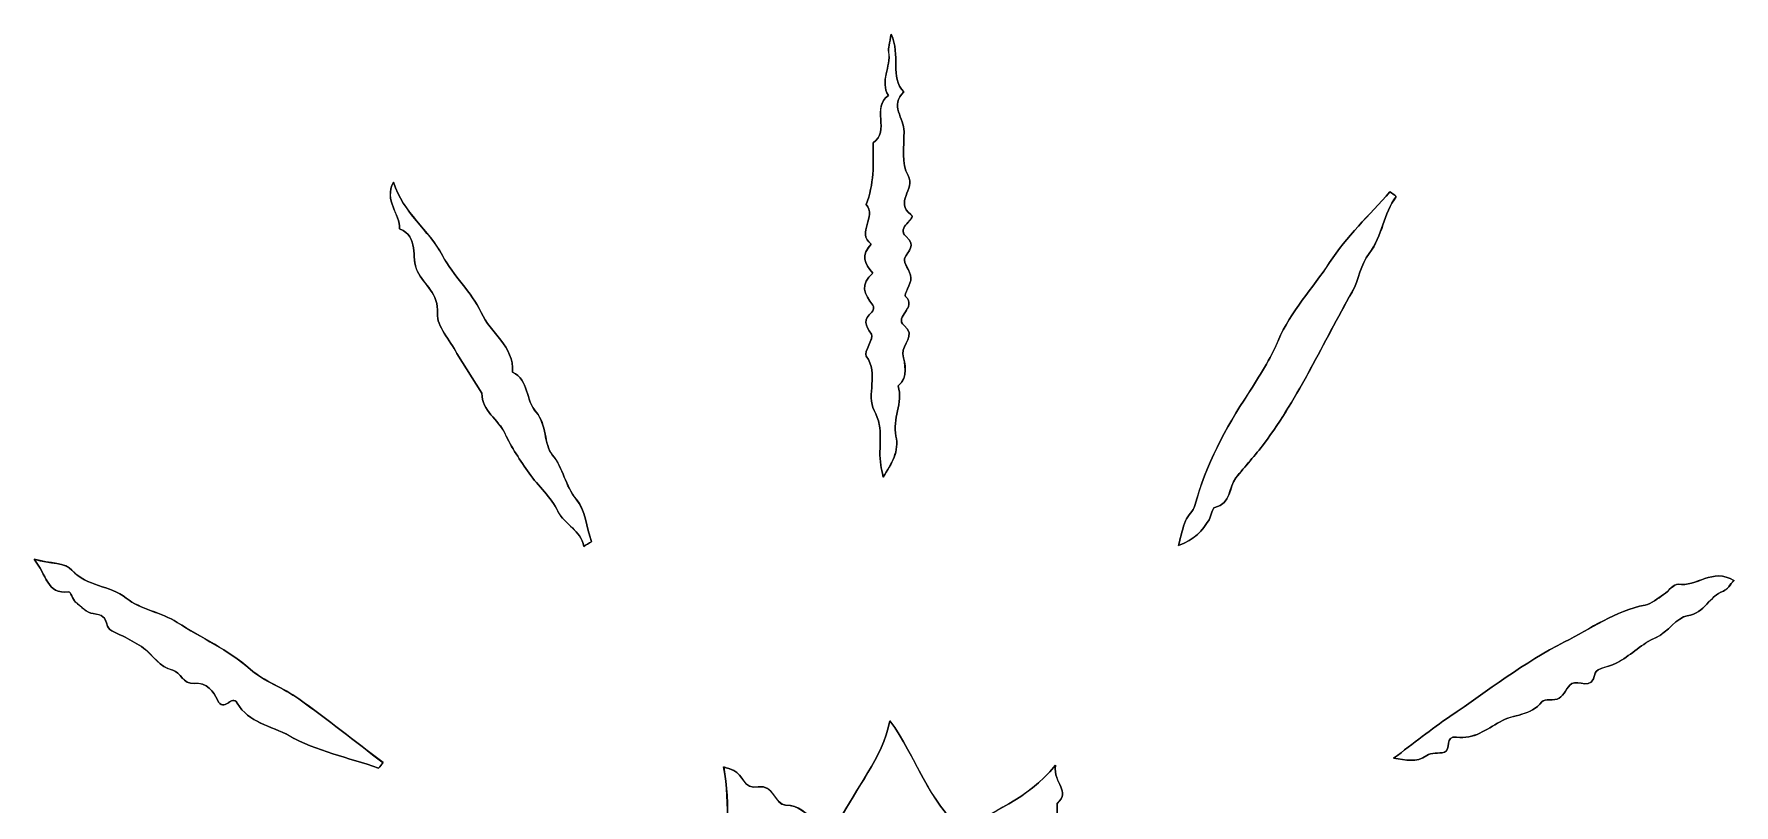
# Model space of a CAD drawing. Header units: centimetres. Extents: x -5.4 to 5.6, y -3.8 to 4.2.
# Drawn here: x -4.067 to -2.659, y -1.593 to -0.955 of the extents above; entities that cross this region are included whole.
import ezdxf

# ---------------------------------------------------------------- set-up
doc = ezdxf.new("R2010")
doc.units = ezdxf.units.CM
doc.header["$MEASUREMENT"] = 0
doc.layers.add('Layer 1', color=7, linetype='Continuous')

msp = doc.modelspace()

# ---------------------------------------------------------------- linework, layer by layer
at = {"layer": 'Layer 1', "lineweight": 13}
for points, knots in [([(-3.3569, -0.95478), (-3.35804, -0.96253), (-3.3596, -0.96637), (-3.35896, -0.96981), (-3.35896, -0.96981), (-3.35676, -0.98188), (-3.36658, -0.99381), (-3.35915, -1.00577), (-3.35915, -1.00577), (-3.3736, -1.01548), (-3.3574, -1.03517), (-3.37185, -1.0449), (-3.37185, -1.0449), (-3.37151, -1.06215), (-3.37095, -1.07945), (-3.37767, -1.09591), (-3.37767, -1.09591), (-3.36852, -1.10588), (-3.38606, -1.11925), (-3.37346, -1.12874), (-3.37346, -1.12874), (-3.38164, -1.13726), (-3.37962, -1.14512), (-3.37195, -1.15263), (-3.37195, -1.15263), (-3.38317, -1.16149), (-3.37912, -1.1702), (-3.37198, -1.17922), (-3.37198, -1.17922), (-3.37111, -1.1803), (-3.37164, -1.18401), (-3.37277, -1.18496), (-3.37277, -1.18496), (-3.3802, -1.19112), (-3.37864, -1.1957), (-3.37322, -1.20316), (-3.37322, -1.20316), (-3.37081, -1.20647), (-3.37994, -1.21816), (-3.37753, -1.22142), (-3.37753, -1.22142), (-3.36679, -1.23603), (-3.37777, -1.25378), (-3.37092, -1.26629), (-3.37092, -1.26629), (-3.36243, -1.28185), (-3.36796, -1.29674), (-3.36544, -1.31167), (-3.36544, -1.31167), (-3.36496, -1.31455), (-3.36436, -1.31744), (-3.36359, -1.32151), (-3.36359, -1.32151), (-3.35626, -1.31029), (-3.3501, -1.3), (-3.3529, -1.28762), (-3.3529, -1.28762), (-3.3561, -1.27344), (-3.34687, -1.26008), (-3.35105, -1.24603), (-3.35105, -1.24603), (-3.34184, -1.23852), (-3.346, -1.22791), (-3.34711, -1.21955), (-3.34711, -1.21955), (-3.34819, -1.21137), (-3.33576, -1.20465), (-3.34624, -1.19595), (-3.34624, -1.19595), (-3.35479, -1.18883), (-3.33518, -1.18142), (-3.34494, -1.17201), (-3.34494, -1.17201), (-3.34666, -1.17034), (-3.34028, -1.16182), (-3.34049, -1.15656), (-3.34049, -1.15656), (-3.34068, -1.15103), (-3.34734, -1.14434), (-3.34573, -1.14047), (-3.34573, -1.14047), (-3.34298, -1.13399), (-3.33586, -1.13002), (-3.34451, -1.12235), (-3.34451, -1.12235), (-3.35329, -1.11454), (-3.33546, -1.10798), (-3.34049, -1.10425), (-3.34049, -1.10425), (-3.35451, -1.09393), (-3.33657, -1.08351), (-3.34292, -1.07197), (-3.34292, -1.07197), (-3.34834, -1.06218), (-3.34633, -1.04784), (-3.34617, -1.03554), (-3.34617, -1.03554), (-3.34604, -1.02461), (-3.35839, -1.01369), (-3.34641, -1.00276), (-3.34641, -1.00276), (-3.35852, -0.99015), (-3.34859, -0.97282), (-3.3569, -0.95478)], [0, 0, 0, 0, 0.037037, 0.037037, 0.037037, 0.037037, 0.0740741, 0.0740741, 0.0740741, 0.0740741, 0.1111111, 0.1111111, 0.1111111, 0.1111111, 0.1481481, 0.1481481, 0.1481481, 0.1481481, 0.1851852, 0.1851852, 0.1851852, 0.1851852, 0.2222222, 0.2222222, 0.2222222, 0.2222222, 0.2592593, 0.2592593, 0.2592593, 0.2592593, 0.2962963, 0.2962963, 0.2962963, 0.2962963, 0.3333333, 0.3333333, 0.3333333, 0.3333333, 0.3703704, 0.3703704, 0.3703704, 0.3703704, 0.4074074, 0.4074074, 0.4074074, 0.4074074, 0.4444444, 0.4444444, 0.4444444, 0.4444444, 0.4814815, 0.4814815, 0.4814815, 0.4814815, 0.5185185, 0.5185185, 0.5185185, 0.5185185, 0.5555556, 0.5555556, 0.5555556, 0.5555556, 0.5925926, 0.5925926, 0.5925926, 0.5925926, 0.6296296, 0.6296296, 0.6296296, 0.6296296, 0.6666667, 0.6666667, 0.6666667, 0.6666667, 0.7037037, 0.7037037, 0.7037037, 0.7037037, 0.7407407, 0.7407407, 0.7407407, 0.7407407, 0.7777778, 0.7777778, 0.7777778, 0.7777778, 0.8148148, 0.8148148, 0.8148148, 0.8148148, 0.8518519, 0.8518519, 0.8518519, 0.8518519, 0.8888889, 0.8888889, 0.8888889, 0.8888889, 0.9259259, 0.9259259, 0.9259259, 0.9259259, 1, 1, 1, 1]), ([(-3.3569, -0.95478), (-3.34857, -0.97282), (-3.35851, -0.99015), (-3.34642, -1.00278), (-3.34642, -1.00278), (-3.35843, -1.01371), (-3.34605, -1.02463), (-3.34618, -1.03556), (-3.34618, -1.03556), (-3.34634, -1.04786), (-3.34835, -1.0622), (-3.34293, -1.07199), (-3.34293, -1.07199), (-3.33655, -1.08353), (-3.35452, -1.09395), (-3.3405, -1.10427), (-3.3405, -1.10427), (-3.33547, -1.108), (-3.35328, -1.11456), (-3.34452, -1.12237), (-3.34452, -1.12237), (-3.33589, -1.13004), (-3.34301, -1.13399), (-3.34574, -1.14049), (-3.34574, -1.14049), (-3.34738, -1.14435), (-3.34071, -1.15105), (-3.3405, -1.15658), (-3.3405, -1.15658), (-3.34029, -1.16185), (-3.34666, -1.17036), (-3.34495, -1.17203), (-3.34495, -1.17203), (-3.33516, -1.18145), (-3.35479, -1.18888), (-3.34625, -1.19597), (-3.34625, -1.19597), (-3.33577, -1.20467), (-3.34818, -1.2114), (-3.34712, -1.21957), (-3.34712, -1.21957), (-3.34601, -1.22793), (-3.34188, -1.23854), (-3.35106, -1.24605), (-3.35106, -1.24605), (-3.34691, -1.2601), (-3.35611, -1.27346), (-3.35291, -1.28764), (-3.35291, -1.28764), (-3.35013, -1.30005), (-3.35627, -1.31031), (-3.3636, -1.32153), (-3.3636, -1.32153), (-3.36437, -1.31746), (-3.36498, -1.31457), (-3.36545, -1.31169), (-3.36545, -1.31169), (-3.36796, -1.29679), (-3.36243, -1.28187), (-3.37093, -1.26631), (-3.37093, -1.26631), (-3.37778, -1.25377), (-3.3668, -1.23602), (-3.37754, -1.22144), (-3.37754, -1.22144), (-3.37995, -1.21819), (-3.37082, -1.20649), (-3.37323, -1.20318), (-3.37323, -1.20318), (-3.37865, -1.19572), (-3.38022, -1.19114), (-3.37278, -1.18498), (-3.37278, -1.18498), (-3.37164, -1.18403), (-3.37111, -1.18032), (-3.37199, -1.17924), (-3.37199, -1.17924), (-3.37913, -1.17022), (-3.38318, -1.16151), (-3.37196, -1.15265), (-3.37196, -1.15265), (-3.37963, -1.14514), (-3.38164, -1.13728), (-3.37347, -1.12876), (-3.37347, -1.12876), (-3.38606, -1.11926), (-3.3685, -1.1059), (-3.37768, -1.09593), (-3.37768, -1.09593), (-3.37096, -1.07947), (-3.37152, -1.0622), (-3.37186, -1.04492), (-3.37186, -1.04492), (-3.35741, -1.03521), (-3.37361, -1.01552), (-3.35916, -1.00579), (-3.35916, -1.00579), (-3.36659, -0.99383), (-3.35678, -0.9819), (-3.35897, -0.96983), (-3.35897, -0.96983), (-3.3596, -0.96636), (-3.35807, -0.96253), (-3.3569, -0.95478)], [0, 0, 0, 0, 0.037037, 0.037037, 0.037037, 0.037037, 0.0740741, 0.0740741, 0.0740741, 0.0740741, 0.1111111, 0.1111111, 0.1111111, 0.1111111, 0.1481481, 0.1481481, 0.1481481, 0.1481481, 0.1851852, 0.1851852, 0.1851852, 0.1851852, 0.2222222, 0.2222222, 0.2222222, 0.2222222, 0.2592593, 0.2592593, 0.2592593, 0.2592593, 0.2962963, 0.2962963, 0.2962963, 0.2962963, 0.3333333, 0.3333333, 0.3333333, 0.3333333, 0.3703704, 0.3703704, 0.3703704, 0.3703704, 0.4074074, 0.4074074, 0.4074074, 0.4074074, 0.4444444, 0.4444444, 0.4444444, 0.4444444, 0.4814815, 0.4814815, 0.4814815, 0.4814815, 0.5185185, 0.5185185, 0.5185185, 0.5185185, 0.5555556, 0.5555556, 0.5555556, 0.5555556, 0.5925926, 0.5925926, 0.5925926, 0.5925926, 0.6296296, 0.6296296, 0.6296296, 0.6296296, 0.6666667, 0.6666667, 0.6666667, 0.6666667, 0.7037037, 0.7037037, 0.7037037, 0.7037037, 0.7407407, 0.7407407, 0.7407407, 0.7407407, 0.7777778, 0.7777778, 0.7777778, 0.7777778, 0.8148148, 0.8148148, 0.8148148, 0.8148148, 0.8518519, 0.8518519, 0.8518519, 0.8518519, 0.8888889, 0.8888889, 0.8888889, 0.8888889, 0.9259259, 0.9259259, 0.9259259, 0.9259259, 1, 1, 1, 1]), ([(-3.61148, -1.37885), (-3.61373, -1.36544), (-3.62717, -1.36131), (-3.63278, -1.34972), (-3.63278, -1.34972), (-3.63836, -1.33813), (-3.64908, -1.32911), (-3.65665, -1.31831), (-3.65665, -1.31831), (-3.66401, -1.30783), (-3.67136, -1.29701), (-3.67663, -1.2854), (-3.67663, -1.2854), (-3.682, -1.27363), (-3.69592, -1.26691), (-3.69571, -1.25212), (-3.69571, -1.25212), (-3.69571, -1.25212), (-3.71643, -1.21918), (-3.71643, -1.21918), (-3.71643, -1.21918), (-3.72222, -1.20815), (-3.73336, -1.19669), (-3.73257, -1.18613), (-3.73257, -1.18613), (-3.73135, -1.16967), (-3.7436, -1.16234), (-3.74911, -1.15128), (-3.74911, -1.15128), (-3.75488, -1.13974), (-3.74731, -1.12255), (-3.76387, -1.11609), (-3.76387, -1.11609), (-3.76337, -1.1036), (-3.77723, -1.09307), (-3.76895, -1.07738), (-3.76895, -1.07738), (-3.76101, -1.10291), (-3.73969, -1.11691), (-3.72839, -1.13818), (-3.72839, -1.13818), (-3.71955, -1.15485), (-3.70421, -1.16826), (-3.69643, -1.18522), (-3.69643, -1.18522), (-3.6886, -1.20231), (-3.66918, -1.21313), (-3.67032, -1.23459), (-3.67032, -1.23459), (-3.65654, -1.24128), (-3.65982, -1.2579), (-3.65079, -1.26787), (-3.65079, -1.26787), (-3.64206, -1.27755), (-3.64444, -1.29451), (-3.63751, -1.30298), (-3.63751, -1.30298), (-3.6282, -1.31438), (-3.6269, -1.32867), (-3.61761, -1.33986), (-3.61761, -1.33986), (-3.61018, -1.34883), (-3.60906, -1.36306), (-3.60512, -1.37497), (-3.60512, -1.37497), (-3.60725, -1.37631), (-3.60937, -1.37755), (-3.61148, -1.37885)], [0, 0, 0, 0, 0.0555556, 0.0555556, 0.0555556, 0.0555556, 0.1111111, 0.1111111, 0.1111111, 0.1111111, 0.1666667, 0.1666667, 0.1666667, 0.1666667, 0.2222222, 0.2222222, 0.2222222, 0.2222222, 0.2777778, 0.2777778, 0.2777778, 0.2777778, 0.3333333, 0.3333333, 0.3333333, 0.3333333, 0.3888889, 0.3888889, 0.3888889, 0.3888889, 0.4444444, 0.4444444, 0.4444444, 0.4444444, 0.5, 0.5, 0.5, 0.5, 0.5555556, 0.5555556, 0.5555556, 0.5555556, 0.6111111, 0.6111111, 0.6111111, 0.6111111, 0.6666667, 0.6666667, 0.6666667, 0.6666667, 0.7222222, 0.7222222, 0.7222222, 0.7222222, 0.7777778, 0.7777778, 0.7777778, 0.7777778, 0.8333333, 0.8333333, 0.8333333, 0.8333333, 0.8888889, 0.8888889, 0.8888889, 0.8888889, 1, 1, 1, 1]), ([(-3.61148, -1.37885), (-3.60936, -1.37755), (-3.60725, -1.37628), (-3.6051, -1.37499), (-3.6051, -1.37499), (-3.60902, -1.36308), (-3.61013, -1.34885), (-3.61759, -1.33988), (-3.61759, -1.33988), (-3.62688, -1.32869), (-3.62817, -1.3144), (-3.63749, -1.303), (-3.63749, -1.303), (-3.64442, -1.29453), (-3.64204, -1.27757), (-3.65077, -1.26789), (-3.65077, -1.26789), (-3.65979, -1.25792), (-3.65651, -1.2413), (-3.6703, -1.23461), (-3.6703, -1.23461), (-3.66916, -1.21313), (-3.68856, -1.2023), (-3.69641, -1.18524), (-3.69641, -1.18524), (-3.70422, -1.16825), (-3.71956, -1.15487), (-3.72837, -1.1382), (-3.72837, -1.1382), (-3.73967, -1.11693), (-3.76099, -1.10293), (-3.76893, -1.0774), (-3.76893, -1.0774), (-3.77721, -1.09309), (-3.76335, -1.10362), (-3.76385, -1.11611), (-3.76385, -1.11611), (-3.74729, -1.12257), (-3.75488, -1.13979), (-3.74909, -1.1513), (-3.74909, -1.1513), (-3.74356, -1.16236), (-3.73134, -1.16969), (-3.73255, -1.18615), (-3.73255, -1.18615), (-3.73334, -1.19671), (-3.7222, -1.20816), (-3.71641, -1.2192), (-3.71641, -1.2192), (-3.71641, -1.2192), (-3.69569, -1.25214), (-3.69569, -1.25214), (-3.69569, -1.25214), (-3.6959, -1.26693), (-3.68198, -1.27365), (-3.67661, -1.28542), (-3.67661, -1.28542), (-3.67132, -1.29704), (-3.66399, -1.30786), (-3.65663, -1.31833), (-3.65663, -1.31833), (-3.64906, -1.3291), (-3.63835, -1.33812), (-3.63276, -1.34974), (-3.63276, -1.34974), (-3.62717, -1.36131), (-3.61376, -1.36544), (-3.61148, -1.37885)], [0, 0, 0, 0, 0.0555556, 0.0555556, 0.0555556, 0.0555556, 0.1111111, 0.1111111, 0.1111111, 0.1111111, 0.1666667, 0.1666667, 0.1666667, 0.1666667, 0.2222222, 0.2222222, 0.2222222, 0.2222222, 0.2777778, 0.2777778, 0.2777778, 0.2777778, 0.3333333, 0.3333333, 0.3333333, 0.3333333, 0.3888889, 0.3888889, 0.3888889, 0.3888889, 0.4444444, 0.4444444, 0.4444444, 0.4444444, 0.5, 0.5, 0.5, 0.5, 0.5555556, 0.5555556, 0.5555556, 0.5555556, 0.6111111, 0.6111111, 0.6111111, 0.6111111, 0.6666667, 0.6666667, 0.6666667, 0.6666667, 0.7222222, 0.7222222, 0.7222222, 0.7222222, 0.7777778, 0.7777778, 0.7777778, 0.7777778, 0.8333333, 0.8333333, 0.8333333, 0.8333333, 0.8888889, 0.8888889, 0.8888889, 0.8888889, 1, 1, 1, 1]), ([(-2.93865, -1.08924), (-2.94958, -1.10345), (-2.94971, -1.12194), (-2.96127, -1.13649), (-2.96127, -1.13649), (-2.96828, -1.1453), (-2.9696, -1.1584), (-2.97537, -1.1685), (-2.97537, -1.1685), (-2.99929, -1.21044), (-3.01916, -1.25478), (-3.0481, -1.29375), (-3.0481, -1.29375), (-3.0554, -1.30359), (-3.06392, -1.31251), (-3.07152, -1.32217), (-3.07152, -1.32217), (-3.07763, -1.32995), (-3.0752, -1.34365), (-3.08898, -1.34662), (-3.08898, -1.34662), (-3.09118, -1.3471), (-3.09171, -1.35355), (-3.09369, -1.35681), (-3.09369, -1.35681), (-3.09909, -1.36554), (-3.10541, -1.37345), (-3.11906, -1.37819), (-3.11906, -1.37819), (-3.11681, -1.37001), (-3.11565, -1.36358), (-3.11321, -1.35768), (-3.11321, -1.35768), (-3.11136, -1.35316), (-3.10657, -1.34964), (-3.1054, -1.34509), (-3.1054, -1.34509), (-3.09664, -1.31122), (-3.08005, -1.28143), (-3.06119, -1.25225), (-3.06119, -1.25225), (-3.05214, -1.23831), (-3.0428, -1.22336), (-3.03653, -1.20867), (-3.03653, -1.20867), (-3.02605, -1.18401), (-3.00788, -1.16557), (-2.99396, -1.14403), (-2.99396, -1.14403), (-2.98015, -1.1226), (-2.96083, -1.10477), (-2.94393, -1.08535), (-2.94393, -1.08535), (-2.94214, -1.08662), (-2.94039, -1.08794), (-2.93865, -1.08924)], [0, 0, 0, 0, 0.0666667, 0.0666667, 0.0666667, 0.0666667, 0.1333333, 0.1333333, 0.1333333, 0.1333333, 0.2, 0.2, 0.2, 0.2, 0.2666667, 0.2666667, 0.2666667, 0.2666667, 0.3333333, 0.3333333, 0.3333333, 0.3333333, 0.4, 0.4, 0.4, 0.4, 0.4666667, 0.4666667, 0.4666667, 0.4666667, 0.5333333, 0.5333333, 0.5333333, 0.5333333, 0.6, 0.6, 0.6, 0.6, 0.6666667, 0.6666667, 0.6666667, 0.6666667, 0.7333333, 0.7333333, 0.7333333, 0.7333333, 0.8, 0.8, 0.8, 0.8, 0.8666667, 0.8666667, 0.8666667, 0.8666667, 1, 1, 1, 1]), ([(-2.93865, -1.08924), (-2.9404, -1.08794), (-2.94214, -1.08662), (-2.94389, -1.08535), (-2.94389, -1.08535), (-2.9608, -1.10474), (-2.98011, -1.1226), (-2.99392, -1.14403), (-2.99392, -1.14403), (-3.00784, -1.16557), (-3.02601, -1.18404), (-3.03649, -1.20867), (-3.03649, -1.20867), (-3.04276, -1.22338), (-3.0521, -1.2383), (-3.06115, -1.25225), (-3.06115, -1.25225), (-3.08004, -1.28143), (-3.09663, -1.31123), (-3.10536, -1.34509), (-3.10536, -1.34509), (-3.10652, -1.34964), (-3.11134, -1.35316), (-3.11317, -1.35768), (-3.11317, -1.35768), (-3.1156, -1.36361), (-3.11677, -1.37004), (-3.11902, -1.37819), (-3.11902, -1.37819), (-3.10537, -1.37345), (-3.09904, -1.36554), (-3.09365, -1.35681), (-3.09365, -1.35681), (-3.09164, -1.35356), (-3.09111, -1.3471), (-3.08894, -1.34662), (-3.08894, -1.34662), (-3.07516, -1.34366), (-3.07762, -1.32995), (-3.07148, -1.32217), (-3.07148, -1.32217), (-3.06389, -1.31251), (-3.05537, -1.3036), (-3.04806, -1.29375), (-3.04806, -1.29375), (-3.01911, -1.25475), (-2.99927, -1.21043), (-2.97533, -1.1685), (-2.97533, -1.1685), (-2.96956, -1.15839), (-2.96824, -1.1453), (-2.96123, -1.13649), (-2.96123, -1.13649), (-2.94971, -1.12194), (-2.94955, -1.10344), (-2.93865, -1.08924)], [0, 0, 0, 0, 0.0666667, 0.0666667, 0.0666667, 0.0666667, 0.1333333, 0.1333333, 0.1333333, 0.1333333, 0.2, 0.2, 0.2, 0.2, 0.2666667, 0.2666667, 0.2666667, 0.2666667, 0.3333333, 0.3333333, 0.3333333, 0.3333333, 0.4, 0.4, 0.4, 0.4, 0.4666667, 0.4666667, 0.4666667, 0.4666667, 0.5333333, 0.5333333, 0.5333333, 0.5333333, 0.6, 0.6, 0.6, 0.6, 0.6666667, 0.6666667, 0.6666667, 0.6666667, 0.7333333, 0.7333333, 0.7333333, 0.7333333, 0.8, 0.8, 0.8, 0.8, 0.8666667, 0.8666667, 0.8666667, 0.8666667, 1, 1, 1, 1]), ([(-3.78127, -1.56234), (-3.78005, -1.56088), (-3.77884, -1.55943), (-3.77762, -1.55795), (-3.77762, -1.55795), (-3.8008, -1.5403), (-3.8236, -1.52213), (-3.84731, -1.50517), (-3.84731, -1.50517), (-3.86009, -1.49602), (-3.87599, -1.49078), (-3.88763, -1.48054), (-3.88763, -1.48054), (-3.90597, -1.46443), (-3.92801, -1.4548), (-3.94806, -1.44183), (-3.94806, -1.44183), (-3.96102, -1.43347), (-3.97833, -1.43119), (-3.99018, -1.42177), (-3.99018, -1.42177), (-4.00391, -1.41087), (-4.02275, -1.41246), (-4.03516, -1.39851), (-4.03516, -1.39851), (-4.04043, -1.39258), (-4.05297, -1.39311), (-4.06659, -1.38957), (-4.06659, -1.38957), (-4.0559, -1.40193), (-4.05662, -1.41894), (-4.03772, -1.41648), (-4.03772, -1.41648), (-4.03629, -1.41629), (-4.03468, -1.42272), (-4.03214, -1.42495), (-4.03214, -1.42495), (-4.02772, -1.42881), (-4.02277, -1.43403), (-4.01761, -1.43455), (-4.01761, -1.43455), (-4.01002, -1.43534), (-4.00756, -1.43717), (-4.00573, -1.44487), (-4.00573, -1.44487), (-4.00475, -1.44887), (-3.99631, -1.45114), (-3.99118, -1.45416), (-3.99118, -1.45416), (-3.98607, -1.45712), (-3.98057, -1.45958), (-3.97589, -1.4631), (-3.97589, -1.4631), (-3.96782, -1.46916), (-3.96295, -1.47868), (-3.95163, -1.48144), (-3.95163, -1.48144), (-3.94541, -1.48295), (-3.94306, -1.49337), (-3.93398, -1.49229), (-3.93398, -1.49229), (-3.92361, -1.49102), (-3.91768, -1.49965), (-3.91477, -1.50594), (-3.91477, -1.50594), (-3.90948, -1.51748), (-3.90276, -1.5007), (-3.89831, -1.50859), (-3.89831, -1.50859), (-3.88905, -1.52494), (-3.86979, -1.52743), (-3.85545, -1.5356), (-3.85545, -1.5356), (-3.83291, -1.54837), (-3.80619, -1.55379), (-3.78127, -1.56234)], [0, 0, 0, 0, 0.05, 0.05, 0.05, 0.05, 0.1, 0.1, 0.1, 0.1, 0.15, 0.15, 0.15, 0.15, 0.2, 0.2, 0.2, 0.2, 0.25, 0.25, 0.25, 0.25, 0.3, 0.3, 0.3, 0.3, 0.35, 0.35, 0.35, 0.35, 0.4, 0.4, 0.4, 0.4, 0.45, 0.45, 0.45, 0.45, 0.5, 0.5, 0.5, 0.5, 0.55, 0.55, 0.55, 0.55, 0.6, 0.6, 0.6, 0.6, 0.65, 0.65, 0.65, 0.65, 0.7, 0.7, 0.7, 0.7, 0.75, 0.75, 0.75, 0.75, 0.8, 0.8, 0.8, 0.8, 0.85, 0.85, 0.85, 0.85, 0.9, 0.9, 0.9, 0.9, 1, 1, 1, 1]), ([(-3.78127, -1.56234), (-3.80622, -1.55379), (-3.83294, -1.5484), (-3.85543, -1.53556), (-3.85543, -1.53556), (-3.86977, -1.52738), (-3.88903, -1.52492), (-3.89829, -1.50855), (-3.89829, -1.50855), (-3.90274, -1.50067), (-3.90946, -1.51744), (-3.91475, -1.5059), (-3.91475, -1.5059), (-3.91763, -1.49963), (-3.92356, -1.491), (-3.93396, -1.49225), (-3.93396, -1.49225), (-3.94304, -1.49333), (-3.94539, -1.48288), (-3.95161, -1.4814), (-3.95161, -1.4814), (-3.96293, -1.47865), (-3.9678, -1.4691), (-3.97587, -1.46306), (-3.97587, -1.46306), (-3.98055, -1.45954), (-3.98606, -1.45708), (-3.99116, -1.45412), (-3.99116, -1.45412), (-3.99627, -1.45113), (-4.00473, -1.44885), (-4.00571, -1.44483), (-4.00571, -1.44483), (-4.00754, -1.43713), (-4.01, -1.43533), (-4.01759, -1.43451), (-4.01759, -1.43451), (-4.02275, -1.43395), (-4.02772, -1.42874), (-4.03212, -1.42491), (-4.03212, -1.42491), (-4.03466, -1.42269), (-4.0363, -1.41626), (-4.0377, -1.41644), (-4.0377, -1.41644), (-4.05659, -1.41893), (-4.05588, -1.40189), (-4.06657, -1.38953), (-4.06657, -1.38953), (-4.05297, -1.39308), (-4.04043, -1.39255), (-4.03514, -1.39847), (-4.03514, -1.39847), (-4.02273, -1.41241), (-4.00387, -1.41083), (-3.99016, -1.42173), (-3.99016, -1.42173), (-3.97831, -1.43112), (-3.961, -1.4334), (-3.94804, -1.44179), (-3.94804, -1.44179), (-3.92798, -1.45475), (-3.90594, -1.46439), (-3.88761, -1.4805), (-3.88761, -1.4805), (-3.87597, -1.49074), (-3.86007, -1.49598), (-3.84729, -1.50513), (-3.84729, -1.50513), (-3.82358, -1.52209), (-3.8008, -1.54027), (-3.7776, -1.55791), (-3.7776, -1.55791), (-3.77883, -1.5594), (-3.78005, -1.56088), (-3.78127, -1.56234)], [0, 0, 0, 0, 0.05, 0.05, 0.05, 0.05, 0.1, 0.1, 0.1, 0.1, 0.15, 0.15, 0.15, 0.15, 0.2, 0.2, 0.2, 0.2, 0.25, 0.25, 0.25, 0.25, 0.3, 0.3, 0.3, 0.3, 0.35, 0.35, 0.35, 0.35, 0.4, 0.4, 0.4, 0.4, 0.45, 0.45, 0.45, 0.45, 0.5, 0.5, 0.5, 0.5, 0.55, 0.55, 0.55, 0.55, 0.6, 0.6, 0.6, 0.6, 0.65, 0.65, 0.65, 0.65, 0.7, 0.7, 0.7, 0.7, 0.75, 0.75, 0.75, 0.75, 0.8, 0.8, 0.8, 0.8, 0.85, 0.85, 0.85, 0.85, 0.9, 0.9, 0.9, 0.9, 1, 1, 1, 1]), ([(-2.94087, -1.55422), (-2.92441, -1.54197), (-2.90973, -1.53022), (-2.89425, -1.51967), (-2.89425, -1.51967), (-2.863, -1.49837), (-2.83284, -1.47477), (-2.79932, -1.45792), (-2.79932, -1.45792), (-2.77781, -1.4471), (-2.75741, -1.4322), (-2.73272, -1.42747), (-2.73272, -1.42747), (-2.72724, -1.42644), (-2.72232, -1.42199), (-2.7174, -1.41874), (-2.7174, -1.41874), (-2.71319, -1.41599), (-2.70877, -1.40966), (-2.70536, -1.41025), (-2.70536, -1.41025), (-2.69004, -1.41287), (-2.67697, -1.3962), (-2.65908, -1.40713), (-2.65908, -1.40713), (-2.66228, -1.41041), (-2.66453, -1.41464), (-2.66786, -1.41583), (-2.66786, -1.41583), (-2.6795, -1.41993), (-2.68297, -1.43411), (-2.69773, -1.43634), (-2.69773, -1.43634), (-2.70638, -1.43766), (-2.71358, -1.44994), (-2.72416, -1.4546), (-2.72416, -1.4546), (-2.73493, -1.45939), (-2.74385, -1.46815), (-2.75406, -1.47431), (-2.75406, -1.47431), (-2.76054, -1.47823), (-2.77324, -1.47971), (-2.77398, -1.48386), (-2.77398, -1.48386), (-2.77668, -1.49923), (-2.78779, -1.48883), (-2.7934, -1.49251), (-2.7934, -1.49251), (-2.79769, -1.49534), (-2.79951, -1.5019), (-2.80385, -1.5046), (-2.80385, -1.5046), (-2.80777, -1.50703), (-2.81592, -1.50468), (-2.81811, -1.50756), (-2.81811, -1.50756), (-2.82713, -1.51933), (-2.84176, -1.51761), (-2.8528, -1.52399), (-2.8528, -1.52399), (-2.86399, -1.53045), (-2.87444, -1.53875), (-2.88876, -1.53674), (-2.88876, -1.53674), (-2.89876, -1.53531), (-2.89299, -1.5474), (-2.89884, -1.54923), (-2.89884, -1.54923), (-2.9036, -1.55069), (-2.90987, -1.54931), (-2.9135, -1.55193), (-2.9135, -1.55193), (-2.92235, -1.55834), (-2.93071, -1.55549), (-2.94087, -1.55422)], [0, 0, 0, 0, 0.05, 0.05, 0.05, 0.05, 0.1, 0.1, 0.1, 0.1, 0.15, 0.15, 0.15, 0.15, 0.2, 0.2, 0.2, 0.2, 0.25, 0.25, 0.25, 0.25, 0.3, 0.3, 0.3, 0.3, 0.35, 0.35, 0.35, 0.35, 0.4, 0.4, 0.4, 0.4, 0.45, 0.45, 0.45, 0.45, 0.5, 0.5, 0.5, 0.5, 0.55, 0.55, 0.55, 0.55, 0.6, 0.6, 0.6, 0.6, 0.65, 0.65, 0.65, 0.65, 0.7, 0.7, 0.7, 0.7, 0.75, 0.75, 0.75, 0.75, 0.8, 0.8, 0.8, 0.8, 0.85, 0.85, 0.85, 0.85, 0.9, 0.9, 0.9, 0.9, 1, 1, 1, 1]), ([(-2.94087, -1.55422), (-2.93071, -1.55549), (-2.92235, -1.55835), (-2.91349, -1.55194), (-2.91349, -1.55194), (-2.90987, -1.54932), (-2.90359, -1.5507), (-2.89883, -1.54924), (-2.89883, -1.54924), (-2.89298, -1.54744), (-2.89875, -1.53535), (-2.88875, -1.53675), (-2.88875, -1.53675), (-2.87444, -1.53873), (-2.86398, -1.53045), (-2.85279, -1.524), (-2.85279, -1.524), (-2.84176, -1.51762), (-2.82713, -1.51934), (-2.8181, -1.50757), (-2.8181, -1.50757), (-2.8159, -1.50469), (-2.80778, -1.50701), (-2.80384, -1.50461), (-2.80384, -1.50461), (-2.79953, -1.50191), (-2.79768, -1.49535), (-2.79339, -1.49252), (-2.79339, -1.49252), (-2.78778, -1.48882), (-2.77664, -1.49924), (-2.77397, -1.48387), (-2.77397, -1.48387), (-2.77323, -1.47972), (-2.76053, -1.47823), (-2.75405, -1.47432), (-2.75405, -1.47432), (-2.74384, -1.46816), (-2.73489, -1.4594), (-2.72415, -1.45461), (-2.72415, -1.45461), (-2.71359, -1.44993), (-2.70637, -1.43765), (-2.69772, -1.43635), (-2.69772, -1.43635), (-2.68296, -1.43413), (-2.67949, -1.41995), (-2.66785, -1.41584), (-2.66785, -1.41584), (-2.66452, -1.41465), (-2.66227, -1.41042), (-2.65907, -1.40714), (-2.65907, -1.40714), (-2.67693, -1.39621), (-2.69003, -1.41288), (-2.70535, -1.41026), (-2.70535, -1.41026), (-2.70876, -1.4097), (-2.71316, -1.41603), (-2.71739, -1.41875), (-2.71739, -1.41875), (-2.72234, -1.422), (-2.72723, -1.42645), (-2.73271, -1.42748), (-2.73271, -1.42748), (-2.7574, -1.43224), (-2.7778, -1.44711), (-2.79931, -1.45793), (-2.79931, -1.45793), (-2.83283, -1.47478), (-2.863, -1.49838), (-2.89424, -1.51968), (-2.89424, -1.51968), (-2.90976, -1.53022), (-2.92441, -1.54197), (-2.94087, -1.55422)], [0, 0, 0, 0, 0.05, 0.05, 0.05, 0.05, 0.1, 0.1, 0.1, 0.1, 0.15, 0.15, 0.15, 0.15, 0.2, 0.2, 0.2, 0.2, 0.25, 0.25, 0.25, 0.25, 0.3, 0.3, 0.3, 0.3, 0.35, 0.35, 0.35, 0.35, 0.4, 0.4, 0.4, 0.4, 0.45, 0.45, 0.45, 0.45, 0.5, 0.5, 0.5, 0.5, 0.55, 0.55, 0.55, 0.55, 0.6, 0.6, 0.6, 0.6, 0.65, 0.65, 0.65, 0.65, 0.7, 0.7, 0.7, 0.7, 0.75, 0.75, 0.75, 0.75, 0.8, 0.8, 0.8, 0.8, 0.85, 0.85, 0.85, 0.85, 0.9, 0.9, 0.9, 0.9, 1, 1, 1, 1]), ([(-3.49885, -1.93675), (-3.50012, -1.94712), (-3.50509, -1.95884), (-3.50184, -1.96749), (-3.50184, -1.96749), (-3.49708, -1.98014), (-3.50007, -1.99202), (-3.49906, -2.00411), (-3.49906, -2.00411), (-3.49811, -2.01533), (-3.49887, -2.02665), (-3.49887, -2.04367), (-3.49887, -2.04367), (-3.48969, -2.03481), (-3.48556, -2.0293), (-3.48011, -2.02584), (-3.48011, -2.02584), (-3.46773, -2.0179), (-3.45323, -2.01272), (-3.44241, -2.00319), (-3.44241, -2.00319), (-3.43259, -1.99454), (-3.42355, -1.99208), (-3.41426, -1.99446), (-3.41426, -1.99446), (-3.40778, -2.0033), (-3.39735, -2.01126), (-3.39833, -2.01743), (-3.39833, -2.01743), (-3.40045, -2.03082), (-3.38388, -2.0323), (-3.38547, -2.03672), (-3.38547, -2.03672), (-3.39087, -2.0518), (-3.37163, -2.04873), (-3.37134, -2.05961), (-3.37134, -2.05961), (-3.37115, -2.06736), (-3.36605, -2.07501), (-3.36293, -2.08326), (-3.36293, -2.08326), (-3.35004, -2.06148), (-3.34436, -2.03823), (-3.33041, -2.01897), (-3.33041, -2.01897), (-3.32464, -2.01101), (-3.31993, -2.0023), (-3.31472, -1.99394), (-3.31472, -1.99394), (-3.29125, -2.00857), (-3.26403, -2.01672), (-3.24323, -2.03619), (-3.24323, -2.03619), (-3.23992, -2.03926), (-3.23225, -2.0377), (-3.22582, -2.03833), (-3.22582, -2.03833), (-3.22582, -2.0115), (-3.22606, -1.98724), (-3.22574, -1.963), (-3.22574, -1.963), (-3.22555, -1.94768), (-3.22111, -1.94371), (-3.20523, -1.94316), (-3.20523, -1.94316), (-3.19891, -1.94295), (-3.19256, -1.94313), (-3.18621, -1.94313), (-3.18621, -1.94313), (-3.17565, -1.94313), (-3.16507, -1.94326), (-3.15449, -1.94308), (-3.15449, -1.94308), (-3.14438, -1.94289), (-3.13428, -1.94242), (-3.12361, -1.94202), (-3.12361, -1.94202), (-3.13663, -1.92173), (-3.14684, -1.90196), (-3.16084, -1.8854), (-3.16084, -1.8854), (-3.16902, -1.87577), (-3.1688, -1.86717), (-3.16822, -1.85722), (-3.16822, -1.85722), (-3.15787, -1.85108), (-3.14256, -1.84725), (-3.13875, -1.83843), (-3.13875, -1.83843), (-3.13269, -1.82443), (-3.11126, -1.83748), (-3.11142, -1.81914), (-3.11142, -1.81914), (-3.10094, -1.81528), (-3.09046, -1.81141), (-3.07996, -1.80755), (-3.07996, -1.80755), (-3.10793, -1.79212), (-3.13457, -1.77744), (-3.16248, -1.76207), (-3.16248, -1.76207), (-3.16206, -1.75598), (-3.1642, -1.74694), (-3.16065, -1.74215), (-3.16065, -1.74215), (-3.14253, -1.71778), (-3.1361, -1.6864), (-3.11064, -1.66611), (-3.11064, -1.66611), (-3.1145, -1.66447), (-3.11551, -1.6636), (-3.11628, -1.66378), (-3.11628, -1.66378), (-3.14589, -1.67119), (-3.17552, -1.67447), (-3.20544, -1.6655), (-3.20544, -1.6655), (-3.2156, -1.67362), (-3.21878, -1.66259), (-3.21899, -1.6582), (-3.21899, -1.6582), (-3.2201, -1.63603), (-3.21952, -1.6138), (-3.21952, -1.59158), (-3.21952, -1.59158), (-3.20775, -1.58086), (-3.22283, -1.57613), (-3.22092, -1.56007), (-3.22092, -1.56007), (-3.24529, -1.58978), (-3.27405, -1.59761), (-3.29704, -1.61415), (-3.29704, -1.61415), (-3.32699, -1.58962), (-3.33593, -1.55324), (-3.35797, -1.52321), (-3.35797, -1.52321), (-3.36448, -1.55504), (-3.38588, -1.57814), (-3.40017, -1.60669), (-3.40017, -1.60669), (-3.40647, -1.60629), (-3.41483, -1.60809), (-3.42036, -1.60492), (-3.42036, -1.60492), (-3.42814, -1.60047), (-3.43295, -1.59293), (-3.44441, -1.59307), (-3.44441, -1.59307), (-3.45293, -1.59318), (-3.45452, -1.5754), (-3.46695, -1.57799), (-3.46695, -1.57799), (-3.47909, -1.58053), (-3.47954, -1.56749), (-3.48719, -1.56436), (-3.48719, -1.56436), (-3.48994, -1.56325), (-3.49275, -1.56238), (-3.49563, -1.56134), (-3.49563, -1.56134), (-3.48976, -1.59328), (-3.49391, -1.6246), (-3.49238, -1.65487), (-3.49238, -1.65487), (-3.5054, -1.66172), (-3.51646, -1.6686), (-3.52897, -1.65881), (-3.52897, -1.65881), (-3.53455, -1.66548), (-3.54241, -1.6663), (-3.54813, -1.66156), (-3.54813, -1.66156), (-3.55691, -1.65423), (-3.56168, -1.66889), (-3.5693, -1.66376), (-3.5693, -1.66376), (-3.57994, -1.65656), (-3.58764, -1.66141), (-3.59475, -1.66813), (-3.59475, -1.66813), (-3.58173, -1.68729), (-3.57118, -1.7057), (-3.55768, -1.7216), (-3.55768, -1.7216), (-3.54887, -1.73197), (-3.54829, -1.74099), (-3.55194, -1.75261), (-3.55194, -1.75261), (-3.56707, -1.7457), (-3.56774, -1.76661), (-3.58147, -1.76645), (-3.58147, -1.76645), (-3.59055, -1.76634), (-3.59967, -1.77738), (-3.60896, -1.7832), (-3.60896, -1.7832), (-3.61851, -1.78921), (-3.62825, -1.79492), (-3.63891, -1.8014), (-3.63891, -1.8014), (-3.60875, -1.81151), (-3.58157, -1.82516), (-3.5561, -1.84675), (-3.5561, -1.84675), (-3.55639, -1.8509), (-3.55414, -1.86085), (-3.55793, -1.86453), (-3.55793, -1.86453), (-3.56933, -1.87548), (-3.57259, -1.89064), (-3.58129, -1.90282), (-3.58129, -1.90282), (-3.59015, -1.91518), (-3.5974, -1.92872), (-3.60566, -1.94219), (-3.60566, -1.94219), (-3.59524, -1.94028), (-3.58571, -1.93838), (-3.57613, -1.93679), (-3.57613, -1.93679), (-3.56631, -1.93512), (-3.55496, -1.94097), (-3.54689, -1.93076), (-3.54689, -1.93076), (-3.53208, -1.94262), (-3.5148, -1.93437), (-3.49885, -1.93675)], [0, 0, 0, 0, 0.0172414, 0.0172414, 0.0172414, 0.0172414, 0.0344828, 0.0344828, 0.0344828, 0.0344828, 0.0517241, 0.0517241, 0.0517241, 0.0517241, 0.0689655, 0.0689655, 0.0689655, 0.0689655, 0.0862069, 0.0862069, 0.0862069, 0.0862069, 0.1034483, 0.1034483, 0.1034483, 0.1034483, 0.1206897, 0.1206897, 0.1206897, 0.1206897, 0.137931, 0.137931, 0.137931, 0.137931, 0.1551724, 0.1551724, 0.1551724, 0.1551724, 0.1724138, 0.1724138, 0.1724138, 0.1724138, 0.1896552, 0.1896552, 0.1896552, 0.1896552, 0.2068966, 0.2068966, 0.2068966, 0.2068966, 0.2241379, 0.2241379, 0.2241379, 0.2241379, 0.2413793, 0.2413793, 0.2413793, 0.2413793, 0.2586207, 0.2586207, 0.2586207, 0.2586207, 0.2758621, 0.2758621, 0.2758621, 0.2758621, 0.2931034, 0.2931034, 0.2931034, 0.2931034, 0.3103448, 0.3103448, 0.3103448, 0.3103448, 0.3275862, 0.3275862, 0.3275862, 0.3275862, 0.3448276, 0.3448276, 0.3448276, 0.3448276, 0.362069, 0.362069, 0.362069, 0.362069, 0.3793103, 0.3793103, 0.3793103, 0.3793103, 0.3965517, 0.3965517, 0.3965517, 0.3965517, 0.4137931, 0.4137931, 0.4137931, 0.4137931, 0.4310345, 0.4310345, 0.4310345, 0.4310345, 0.4482759, 0.4482759, 0.4482759, 0.4482759, 0.4655172, 0.4655172, 0.4655172, 0.4655172, 0.4827586, 0.4827586, 0.4827586, 0.4827586, 0.5, 0.5, 0.5, 0.5, 0.5172414, 0.5172414, 0.5172414, 0.5172414, 0.5344828, 0.5344828, 0.5344828, 0.5344828, 0.5517241, 0.5517241, 0.5517241, 0.5517241, 0.5689655, 0.5689655, 0.5689655, 0.5689655, 0.5862069, 0.5862069, 0.5862069, 0.5862069, 0.6034483, 0.6034483, 0.6034483, 0.6034483, 0.6206897, 0.6206897, 0.6206897, 0.6206897, 0.637931, 0.637931, 0.637931, 0.637931, 0.6551724, 0.6551724, 0.6551724, 0.6551724, 0.6724138, 0.6724138, 0.6724138, 0.6724138, 0.6896552, 0.6896552, 0.6896552, 0.6896552, 0.7068966, 0.7068966, 0.7068966, 0.7068966, 0.7241379, 0.7241379, 0.7241379, 0.7241379, 0.7413793, 0.7413793, 0.7413793, 0.7413793, 0.7586207, 0.7586207, 0.7586207, 0.7586207, 0.7758621, 0.7758621, 0.7758621, 0.7758621, 0.7931034, 0.7931034, 0.7931034, 0.7931034, 0.8103448, 0.8103448, 0.8103448, 0.8103448, 0.8275862, 0.8275862, 0.8275862, 0.8275862, 0.8448276, 0.8448276, 0.8448276, 0.8448276, 0.862069, 0.862069, 0.862069, 0.862069, 0.8793103, 0.8793103, 0.8793103, 0.8793103, 0.8965517, 0.8965517, 0.8965517, 0.8965517, 0.9137931, 0.9137931, 0.9137931, 0.9137931, 0.9310345, 0.9310345, 0.9310345, 0.9310345, 0.9482759, 0.9482759, 0.9482759, 0.9482759, 0.9655172, 0.9655172, 0.9655172, 0.9655172, 1, 1, 1, 1]), ([(-3.49885, -1.93675), (-3.5148, -1.93437), (-3.53206, -1.94262), (-3.54682, -1.93074), (-3.54682, -1.93074), (-3.55489, -1.94095), (-3.56624, -1.93511), (-3.57606, -1.93677), (-3.57606, -1.93677), (-3.58564, -1.93838), (-3.59516, -1.94026), (-3.60559, -1.94217), (-3.60559, -1.94217), (-3.59733, -1.92868), (-3.59009, -1.91516), (-3.58122, -1.9028), (-3.58122, -1.9028), (-3.57249, -1.89063), (-3.56923, -1.87547), (-3.55786, -1.86451), (-3.55786, -1.86451), (-3.55408, -1.86083), (-3.55633, -1.85088), (-3.55603, -1.84673), (-3.55603, -1.84673), (-3.58151, -1.82517), (-3.60868, -1.81149), (-3.63884, -1.80138), (-3.63884, -1.80138), (-3.6282, -1.79492), (-3.61844, -1.78918), (-3.60889, -1.78318), (-3.60889, -1.78318), (-3.59963, -1.77736), (-3.5905, -1.76633), (-3.5814, -1.76643), (-3.5814, -1.76643), (-3.56767, -1.76659), (-3.56701, -1.74569), (-3.55187, -1.75259), (-3.55187, -1.75259), (-3.54819, -1.741), (-3.5488, -1.73195), (-3.55761, -1.72158), (-3.55761, -1.72158), (-3.5711, -1.70565), (-3.58166, -1.68724), (-3.59468, -1.66811), (-3.59468, -1.66811), (-3.58756, -1.66139), (-3.57986, -1.65652), (-3.56923, -1.66374), (-3.56923, -1.66374), (-3.56161, -1.66887), (-3.55685, -1.65421), (-3.54806, -1.66154), (-3.54806, -1.66154), (-3.54234, -1.6663), (-3.53449, -1.66546), (-3.5289, -1.65879), (-3.5289, -1.65879), (-3.51639, -1.66855), (-3.50533, -1.66167), (-3.49231, -1.65485), (-3.49231, -1.65485), (-3.49382, -1.62456), (-3.48969, -1.59325), (-3.49556, -1.56132), (-3.49556, -1.56132), (-3.49268, -1.56235), (-3.48984, -1.56323), (-3.48712, -1.56434), (-3.48712, -1.56434), (-3.47947, -1.56744), (-3.47902, -1.58048), (-3.46688, -1.57797), (-3.46688, -1.57797), (-3.45444, -1.57538), (-3.45286, -1.59316), (-3.44434, -1.59305), (-3.44434, -1.59305), (-3.43288, -1.59292), (-3.42807, -1.60046), (-3.42029, -1.6049), (-3.42029, -1.6049), (-3.41476, -1.60808), (-3.4064, -1.6063), (-3.4001, -1.60667), (-3.4001, -1.60667), (-3.38581, -1.57812), (-3.36441, -1.55502), (-3.3579, -1.52319), (-3.3579, -1.52319), (-3.33586, -1.55322), (-3.32694, -1.5896), (-3.29697, -1.61413), (-3.29697, -1.61413), (-3.27398, -1.59759), (-3.24522, -1.58976), (-3.22085, -1.56005), (-3.22085, -1.56005), (-3.22278, -1.57611), (-3.20767, -1.58085), (-3.21945, -1.59156), (-3.21945, -1.59156), (-3.21945, -1.61379), (-3.22003, -1.63601), (-3.21892, -1.65818), (-3.21892, -1.65818), (-3.21871, -1.66257), (-3.21553, -1.67361), (-3.20537, -1.66548), (-3.20537, -1.66548), (-3.17545, -1.67445), (-3.14581, -1.67117), (-3.11621, -1.66376), (-3.11621, -1.66376), (-3.11544, -1.66357), (-3.11444, -1.66445), (-3.11057, -1.66609), (-3.11057, -1.66609), (-3.13602, -1.68638), (-3.14248, -1.71776), (-3.16058, -1.74213), (-3.16058, -1.74213), (-3.16413, -1.74692), (-3.16198, -1.75594), (-3.16241, -1.76205), (-3.16241, -1.76205), (-3.1345, -1.77742), (-3.10785, -1.79211), (-3.07989, -1.80753), (-3.07989, -1.80753), (-3.09039, -1.81139), (-3.10087, -1.81528), (-3.11135, -1.81912), (-3.11135, -1.81912), (-3.11119, -1.83743), (-3.1326, -1.82439), (-3.13868, -1.83841), (-3.13868, -1.83841), (-3.14249, -1.84722), (-3.15784, -1.85106), (-3.16815, -1.8572), (-3.16815, -1.8572), (-3.16871, -1.86715), (-3.16892, -1.87575), (-3.16077, -1.88538), (-3.16077, -1.88538), (-3.14677, -1.90194), (-3.13656, -1.92171), (-3.12354, -1.942), (-3.12354, -1.942), (-3.1342, -1.9424), (-3.14434, -1.94287), (-3.15442, -1.94306), (-3.15442, -1.94306), (-3.165, -1.94325), (-3.17559, -1.94311), (-3.18614, -1.94311), (-3.18614, -1.94311), (-3.19249, -1.94311), (-3.19884, -1.94292), (-3.20516, -1.94314), (-3.20516, -1.94314), (-3.22104, -1.9437), (-3.22548, -1.94766), (-3.22567, -1.96298), (-3.22567, -1.96298), (-3.22599, -1.98722), (-3.22575, -2.01148), (-3.22575, -2.03831), (-3.22575, -2.03831), (-3.23218, -2.03767), (-3.23985, -2.03924), (-3.24316, -2.03617), (-3.24316, -2.03617), (-3.26398, -2.01672), (-3.29118, -2.00855), (-3.31465, -1.99392), (-3.31465, -1.99392), (-3.31068, -1.98969), (-3.3074, -1.98291), (-3.30264, -1.98162), (-3.30264, -1.98162), (-3.27369, -1.97374), (-3.25001, -1.95855), (-3.22887, -1.9372), (-3.22887, -1.9372), (-3.19294, -1.9009), (-3.17328, -1.85872), (-3.17489, -1.80724), (-3.17489, -1.80724), (-3.17529, -1.79457), (-3.17455, -1.78184), (-3.17513, -1.76919), (-3.17513, -1.76919), (-3.17539, -1.76334), (-3.17748, -1.7576), (-3.17897, -1.75183), (-3.17897, -1.75183), (-3.18791, -1.71638), (-3.20897, -1.68873), (-3.2349, -1.66399), (-3.2349, -1.66399), (-3.26038, -1.63962), (-3.29914, -1.6207), (-3.33375, -1.6201), (-3.33375, -1.6201), (-3.34097, -1.61997), (-3.34523, -1.60994), (-3.35502, -1.61703), (-3.35502, -1.61703), (-3.36137, -1.62163), (-3.37322, -1.6201), (-3.38235, -1.61899), (-3.38235, -1.61899), (-3.39616, -1.61732), (-3.40849, -1.62166), (-3.42093, -1.62574), (-3.42093, -1.62574), (-3.46228, -1.63934), (-3.49224, -1.66794), (-3.51758, -1.7017), (-3.51758, -1.7017), (-3.52388, -1.71009), (-3.52695, -1.72099), (-3.53097, -1.73094), (-3.53097, -1.73094), (-3.53539, -1.74179), (-3.53983, -1.75269), (-3.54306, -1.76393), (-3.54306, -1.76393), (-3.54608, -1.77441), (-3.54835, -1.78531), (-3.54938, -1.79616), (-3.54938, -1.79616), (-3.55054, -1.80828), (-3.54631, -1.81987), (-3.54409, -1.83172), (-3.54409, -1.83172), (-3.53703, -1.86919), (-3.52755, -1.89324), (-3.50123, -1.9252), (-3.50123, -1.9252), (-3.49906, -1.92786), (-3.49959, -1.93283), (-3.49885, -1.93675)], [0, 0, 0, 0, 0.015873, 0.015873, 0.015873, 0.015873, 0.031746, 0.031746, 0.031746, 0.031746, 0.047619, 0.047619, 0.047619, 0.047619, 0.0634921, 0.0634921, 0.0634921, 0.0634921, 0.0793651, 0.0793651, 0.0793651, 0.0793651, 0.0952381, 0.0952381, 0.0952381, 0.0952381, 0.1111111, 0.1111111, 0.1111111, 0.1111111, 0.1269841, 0.1269841, 0.1269841, 0.1269841, 0.1428571, 0.1428571, 0.1428571, 0.1428571, 0.1587302, 0.1587302, 0.1587302, 0.1587302, 0.1746032, 0.1746032, 0.1746032, 0.1746032, 0.1904762, 0.1904762, 0.1904762, 0.1904762, 0.2063492, 0.2063492, 0.2063492, 0.2063492, 0.2222222, 0.2222222, 0.2222222, 0.2222222, 0.2380952, 0.2380952, 0.2380952, 0.2380952, 0.2539683, 0.2539683, 0.2539683, 0.2539683, 0.2698413, 0.2698413, 0.2698413, 0.2698413, 0.2857143, 0.2857143, 0.2857143, 0.2857143, 0.3015873, 0.3015873, 0.3015873, 0.3015873, 0.3174603, 0.3174603, 0.3174603, 0.3174603, 0.3333333, 0.3333333, 0.3333333, 0.3333333, 0.3492063, 0.3492063, 0.3492063, 0.3492063, 0.3650794, 0.3650794, 0.3650794, 0.3650794, 0.3809524, 0.3809524, 0.3809524, 0.3809524, 0.3968254, 0.3968254, 0.3968254, 0.3968254, 0.4126984, 0.4126984, 0.4126984, 0.4126984, 0.4285714, 0.4285714, 0.4285714, 0.4285714, 0.4444444, 0.4444444, 0.4444444, 0.4444444, 0.4603175, 0.4603175, 0.4603175, 0.4603175, 0.4761905, 0.4761905, 0.4761905, 0.4761905, 0.4920635, 0.4920635, 0.4920635, 0.4920635, 0.5079365, 0.5079365, 0.5079365, 0.5079365, 0.5238095, 0.5238095, 0.5238095, 0.5238095, 0.5396825, 0.5396825, 0.5396825, 0.5396825, 0.5555556, 0.5555556, 0.5555556, 0.5555556, 0.5714286, 0.5714286, 0.5714286, 0.5714286, 0.5873016, 0.5873016, 0.5873016, 0.5873016, 0.6031746, 0.6031746, 0.6031746, 0.6031746, 0.6190476, 0.6190476, 0.6190476, 0.6190476, 0.6349206, 0.6349206, 0.6349206, 0.6349206, 0.6507937, 0.6507937, 0.6507937, 0.6507937, 0.6666667, 0.6666667, 0.6666667, 0.6666667, 0.6825397, 0.6825397, 0.6825397, 0.6825397, 0.6984127, 0.6984127, 0.6984127, 0.6984127, 0.7142857, 0.7142857, 0.7142857, 0.7142857, 0.7301587, 0.7301587, 0.7301587, 0.7301587, 0.7460317, 0.7460317, 0.7460317, 0.7460317, 0.7619048, 0.7619048, 0.7619048, 0.7619048, 0.7777778, 0.7777778, 0.7777778, 0.7777778, 0.7936508, 0.7936508, 0.7936508, 0.7936508, 0.8095238, 0.8095238, 0.8095238, 0.8095238, 0.8253968, 0.8253968, 0.8253968, 0.8253968, 0.8412698, 0.8412698, 0.8412698, 0.8412698, 0.8571429, 0.8571429, 0.8571429, 0.8571429, 0.8730159, 0.8730159, 0.8730159, 0.8730159, 0.8888889, 0.8888889, 0.8888889, 0.8888889, 0.9047619, 0.9047619, 0.9047619, 0.9047619, 0.9206349, 0.9206349, 0.9206349, 0.9206349, 0.9365079, 0.9365079, 0.9365079, 0.9365079, 0.952381, 0.952381, 0.952381, 0.952381, 0.968254, 0.968254, 0.968254, 0.968254, 1, 1, 1, 1])]:
    msp.add_open_spline(points, degree=3, knots=knots, dxfattribs=at)

doc.saveas('drawing.dxf')
